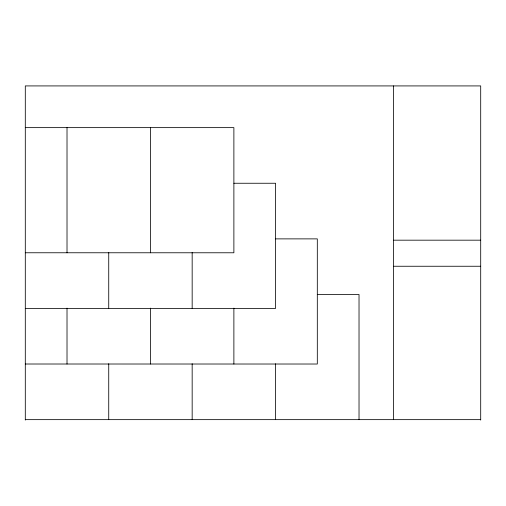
<?xml version="1.0" encoding="UTF-8"?>
<svg xmlns="http://www.w3.org/2000/svg" width="506" height="506" viewBox="0 0 506 506"><rect width="100%" height="100%" fill="white"/><g stroke="black" fill="none" stroke-linecap="round" stroke-linejoin="round"><path stroke-width="0.76" d="M25.3 127.632L233.88 127.632L233.88 252.779L25.3 252.766M233.88 183.254L275.599 183.254L275.599 308.401L25.3 308.388M275.599 238.876L317.313 238.876L317.313 364.023L25.3 364.01M393.731 240.179L480.7 240.179M393.731 266.251L480.7 266.251M317.313 294.498L359.026 294.498L359.026 419.645M25.3 419.645L480.7 419.645M480.7 420.081L480.7 85.919L25.3 85.919L25.3 420.081M393.491 85.919L393.491 419.645M275.599 363.763L275.599 419.645M233.88 308.135L233.88 364.023M192.166 252.513L192.166 308.401M192.166 363.763L192.166 419.645M150.446 127.632L150.446 252.779M150.446 308.135L150.446 364.023M108.733 252.513L108.733 308.401M108.733 363.763L108.733 419.645M67.013 127.632L67.013 252.779M67.013 308.135L67.013 364.023"/></g></svg>
